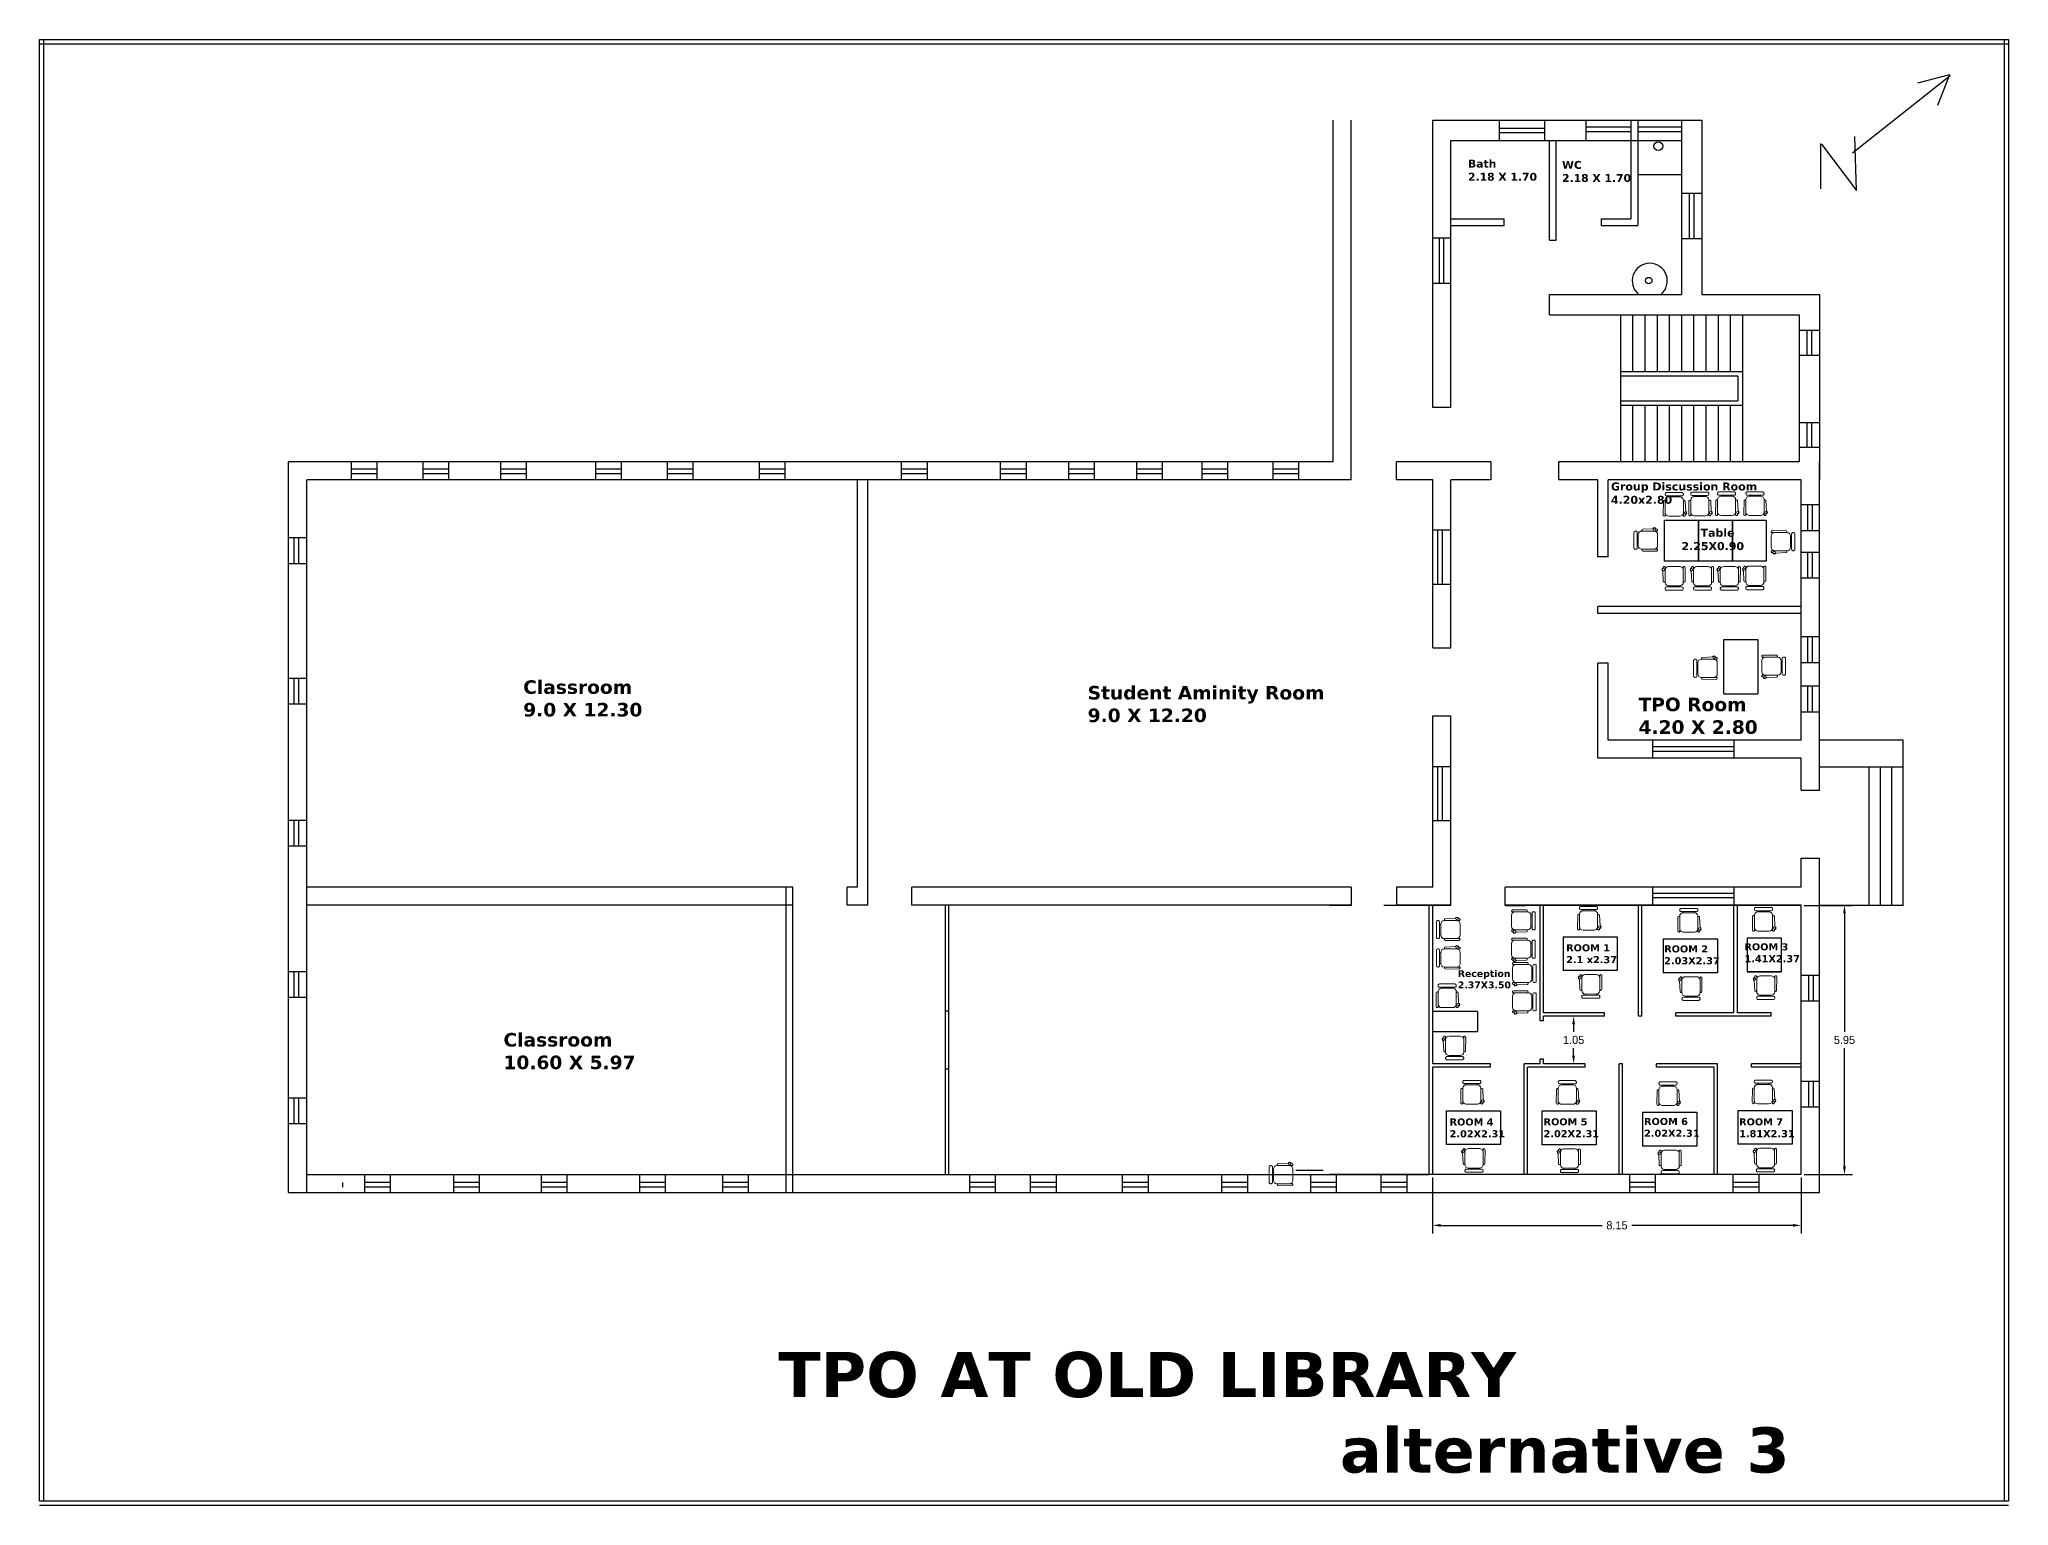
# Model space of a CAD drawing. Header units: inches. Extents: x 9 to 422, y -4 to 100.
# Drawn here: x 253.83 to 297.37, y 67.18 to 99.59 of the extents above; entities that cross this region are included whole.
import ezdxf

# ---------------------------------------------------------------- set-up
doc = ezdxf.new("R2010")
doc.units = ezdxf.units.IN
doc.header["$MEASUREMENT"] = 0
doc.layers.add('FUR', color=32, linetype='Continuous', lineweight=18)
doc.layers.add('FURN', color=10, linetype='Continuous', lineweight=9)
doc.dimstyles.get("Standard").update_dxf_attribs({"dimtxt": 0.18, "dimasz": 0.18, "dimexe": 0.18, "dimexo": 0.0625, "dimgap": 0.09, "dimtad": 0, "dimtih": 1, "dimtoh": 1, "dimdec": 4, "dimzin": 0, "dimdsep": 46, "dimtxsty": 'Standard', "dimcen": 0.09, "dimadec": 0, "dimazin": 0, "dimtfac": 1, "dimtdec": 4, "dimtofl": 0, "dimtmove": 0, "dimatfit": 3, "dimfxl": 1, "dimtolj": 1, "dimtzin": 0, "dimarcsym": 0})

# ---------------------------------------------------------------- blocks, each defined once
blk = doc.blocks.new('CINE CHAIR')
at = {"layer": 'FUR', "color": 48, "lineweight": 0}
for p, q in [((448043.776, 57308.306), (448043.8, 57308.306)), ((448043.776, 57308.058), (448043.8, 57308.058))]:
    blk.add_line(p, q, dxfattribs=at)
blk.add_lwpolyline([(448043.45, 57308.434), (448043.678, 57308.423, -0.388092), (448043.695, 57308.404), (448043.695, 57308.401, -0.414214), (448043.676, 57308.382), (448043.367, 57308.382, -0.414214), (448043.348, 57308.401), (448043.348, 57308.404, -0.491313), (448043.377, 57308.423), (448043.384, 57308.436)], format="xyb", dxfattribs=at)
for points in [[(448043.424, 57308.382), (448043.7, 57308.382, -0.414214), (448043.776, 57308.306), (448043.776, 57308.058, -0.414214), (448043.7, 57307.982), (448043.424, 57307.982, -0.414214), (448043.348, 57308.058), (448043.348, 57308.306, -0.414214)], [(448043.828, 57308.382), (448043.842, 57308.382, -0.414214), (448043.871, 57308.353), (448043.871, 57308.01, -0.414214), (448043.842, 57307.982), (448043.828, 57307.982, -0.414214), (448043.8, 57308.01), (448043.8, 57308.353, -0.414214)], [(448043.379, 57307.938), (448043.678, 57307.94, 0.393133), (448043.695, 57307.959), (448043.695, 57307.963, 0.414214), (448043.676, 57307.982), (448043.367, 57307.982, 0.414214), (448043.348, 57307.963), (448043.348, 57307.966, 0.435766)]]:
    blk.add_lwpolyline(points, format="xyb", close=True, dxfattribs=at)
blk.add_circle((448043.417, 57308.422), 0.0249, dxfattribs=at)
blk.add_arc((448043.417, 57308.422), 0.0356, 19.6628, 156.9494, dxfattribs=at)
blk = doc.blocks.new('*D64')
at = {"color": 0, "lineweight": -2, "transparency": 16777216}
for p, q in [((284.638, 74.439), (284.638, 73.198)), ((292.788, 74.439), (292.788, 73.198)), ((284.818, 73.378), (288.383, 73.378)), ((292.608, 73.378), (289.043, 73.378))]:
    blk.add_line(p, q, dxfattribs=at)
at = {"color": 0, "transparency": 16777216}
for points in [[(284.818, 73.408), (284.818, 73.348), (284.638, 73.378)], [(292.608, 73.408), (292.608, 73.348), (292.788, 73.378)]]:
    blk.add_solid(points, dxfattribs=at)
at = {"layer": 'Defpoints', "color": 0, "transparency": 16777216}
for p in [(284.638, 74.501), (292.788, 74.501), (292.788, 73.378)]:
    blk.add_point(p, dxfattribs=at)
at = {"color": 0, "transparency": 16777216, "insert": (288.713, 73.378), "char_height": 0.18, "attachment_point": 5}
blk.add_mtext('\\A1;8.15', dxfattribs=at)
blk = doc.blocks.new('*D65')
at = {"color": 0, "lineweight": -2, "transparency": 16777216}
for p, q in [((292.851, 80.45), (293.923, 80.45)), ((293.743, 80.27), (293.743, 77.655)), ((293.743, 74.681), (293.743, 77.295)), ((292.851, 74.501), (293.923, 74.501))]:
    blk.add_line(p, q, dxfattribs=at)
at = {"color": 0, "transparency": 16777216}
for points in [[(293.713, 80.27), (293.773, 80.27), (293.743, 80.45)], [(293.713, 74.681), (293.773, 74.681), (293.743, 74.501)]]:
    blk.add_solid(points, dxfattribs=at)
at = {"layer": 'Defpoints', "color": 0, "transparency": 16777216}
for p in [(292.788, 80.45), (292.788, 74.501), (293.743, 74.501)]:
    blk.add_point(p, dxfattribs=at)
at = {"color": 0, "transparency": 16777216, "insert": (293.743, 77.475), "char_height": 0.18, "attachment_point": 5}
blk.add_mtext('\\A1;5.95', dxfattribs=at)
blk = doc.blocks.new('*D71')
at = {"color": 0, "lineweight": -2, "transparency": 16777216}
for p, q in [((288.376, 78), (287.575, 78)), ((287.755, 77.82), (287.755, 77.655)), ((287.755, 77.131), (287.755, 77.295)), ((287.951, 76.951), (287.575, 76.951))]:
    blk.add_line(p, q, dxfattribs=at)
at = {"color": 0, "transparency": 16777216}
for points in [[(287.725, 77.82), (287.785, 77.82), (287.755, 78)], [(287.725, 77.131), (287.785, 77.131), (287.755, 76.951)]]:
    blk.add_solid(points, dxfattribs=at)
at = {"layer": 'Defpoints', "color": 0, "transparency": 16777216}
for p in [(287.755, 78), (288.438, 78), (288.013, 76.951)]:
    blk.add_point(p, dxfattribs=at)
at = {"color": 0, "transparency": 16777216, "insert": (287.755, 77.475), "char_height": 0.18, "attachment_point": 5}
blk.add_mtext('\\A1;1.05', dxfattribs=at)

msp = doc.modelspace()

# ---------------------------------------------------------------- linework, layer by layer
for p, q in [((253.83277, 99.58751), (297.37272, 99.58751)), ((253.83277, 67.28463), (253.83277, 99.58751)), ((253.83277, 99.48751), (297.37272, 99.48751)), ((253.93277, 67.28463), (253.93277, 99.58751)), ((297.27272, 99.58751), (297.27272, 67.28463)), ((297.37272, 99.58751), (297.37272, 67.28463)), ((293.91818, 97.08142), (296.08271, 98.78885)), ((296.06372, 98.80783), (295.3612, 98.61811)), ((296.06372, 98.80783), (295.7979, 98.12485)), ((282.43847, 90.25142), (282.43847, 97.80142)), ((282.83847, 89.85142), (282.83847, 97.80142)), ((284.63847, 91.45142), (284.63847, 97.80142)), ((284.63847, 97.80142), (290.58847, 97.80142)), ((284.63847, 97.80142), (290.58847, 97.80142)), ((286.10969, 97.80142), (286.10969, 97.35142)), ((287.10969, 97.62078), (286.10969, 97.62078)), ((287.10969, 97.80142), (287.10969, 97.35142)), ((288.02293, 97.80142), (288.02293, 97.35142)), ((289.02293, 97.64452), (288.02293, 97.64452)), ((289.02293, 97.54452), (288.02293, 97.54452)), ((289.02293, 97.80142), (289.02293, 95.62142)), ((289.17293, 97.80142), (289.17293, 97.35142)), ((290.13847, 97.64452), (289.17293, 97.64452)), ((290.13847, 97.54452), (289.17293, 97.54452)), ((290.13847, 97.80142), (290.13847, 93.95142)), ((290.58847, 97.80142), (290.58847, 93.95142)), ((285.03847, 97.35142), (290.13847, 97.35142)), ((285.03847, 91.45142), (285.03847, 97.35142)), ((287.10969, 97.52078), (286.10969, 97.52078)), ((287.21847, 95.15142), (287.21847, 97.35142)), ((287.36847, 95.15142), (287.36847, 97.35142)), ((289.17293, 97.35142), (289.17293, 95.47142)), ((293.21565, 97.29011), (293.21565, 96.28462)), ((293.23464, 97.27114), (294.01311, 96.24668)), ((294.01311, 96.24668), (293.97514, 97.44188)), ((289.17293, 96.60142), (290.13847, 96.60142)), ((290.58847, 96.17976), (290.13847, 96.17976)), ((290.31736, 95.17976), (290.31736, 96.17976)), ((290.41736, 95.17976), (290.41736, 96.17976)), ((285.03847, 95.62142), (286.21847, 95.62142)), ((285.03847, 95.47142), (286.21847, 95.47142)), ((286.21847, 95.47142), (286.21847, 95.62142)), ((288.36847, 95.62142), (289.02293, 95.62142)), ((288.36847, 95.47142), (288.36847, 95.62142)), ((288.36847, 95.47142), (289.17293, 95.47142)), ((285.03847, 95.19226), (284.63847, 95.19226)), ((284.78879, 94.19226), (284.78879, 95.19226)), ((284.88879, 94.19226), (284.88879, 95.19226)), ((287.21847, 95.15142), (287.36847, 95.15142)), ((290.58847, 95.17976), (290.13847, 95.17976)), ((285.03847, 94.19226), (284.63847, 94.19226)), ((287.21847, 93.95142), (290.13847, 93.95142)), ((287.21847, 93.50142), (287.21847, 93.95142)), ((290.58847, 93.95142), (293.18847, 93.95142)), ((293.18847, 93.95142), (293.18847, 89.85142)), ((287.21847, 93.50142), (292.73847, 93.50142)), ((288.78847, 93.50142), (288.78847, 92.15142)), ((289.05847, 93.50142), (289.05847, 92.25142)), ((289.32847, 93.50142), (289.32847, 92.25142)), ((289.59847, 93.50142), (289.59847, 92.25142)), ((289.86847, 93.50142), (289.86847, 92.25142)), ((290.13847, 93.50142), (290.13847, 92.25142)), ((290.40847, 93.50142), (290.40847, 92.25142)), ((290.67847, 93.50142), (290.67847, 92.25142)), ((290.94847, 93.50142), (290.94847, 92.25142)), ((291.21847, 93.50142), (291.21847, 92.25142)), ((291.48847, 93.50142), (291.48847, 90.25142)), ((292.73847, 93.50142), (292.73847, 90.25142)), ((292.73847, 93.15929), (293.18847, 93.15929)), ((292.91931, 92.60929), (292.91931, 93.15929)), ((293.01931, 92.60929), (293.01931, 93.15929)), ((292.73847, 92.60929), (293.18847, 92.60929)), ((288.78847, 92.25142), (291.48847, 92.25142)), ((288.78847, 92.15142), (291.38847, 92.15142)), ((288.78847, 92.15142), (288.78847, 90.25142)), ((291.38847, 92.15142), (291.38847, 91.60142)), ((285.03847, 91.45142), (284.63847, 91.45142)), ((288.78847, 91.60142), (291.38847, 91.60142)), ((288.78847, 91.50142), (291.48847, 91.50142)), ((289.05847, 91.50142), (289.05847, 90.25142)), ((289.32847, 91.50142), (289.32847, 90.25142)), ((289.59847, 91.50142), (289.59847, 90.25142)), ((289.86847, 91.50142), (289.86847, 90.25142)), ((290.13847, 91.50142), (290.13847, 90.25142)), ((290.40847, 91.50142), (290.40847, 90.25142)), ((290.67847, 91.50142), (290.67847, 90.25142)), ((290.94847, 91.50142), (290.94847, 90.25142)), ((291.21847, 91.50142), (291.21847, 90.25142)), ((292.73847, 91.12471), (293.18847, 91.12471)), ((292.91931, 90.57471), (292.91931, 91.12471)), ((293.01931, 90.57471), (293.01931, 91.12471)), ((292.73847, 90.57471), (293.18847, 90.57471)), ((259.34347, 74.10142), (259.34347, 90.25142)), ((282.43847, 90.25142), (259.34347, 90.25142)), ((260.73443, 89.85142), (260.73443, 90.25142)), ((261.30443, 89.85142), (261.30443, 90.25142)), ((262.31881, 89.85142), (262.31881, 90.25142)), ((262.88881, 89.85142), (262.88881, 90.25142)), ((264.03253, 89.85142), (264.03253, 90.25142)), ((264.60253, 89.85142), (264.60253, 90.25142)), ((266.13426, 89.85142), (266.13426, 90.25142)), ((266.70426, 89.85142), (266.70426, 90.25142)), ((267.71864, 89.85142), (267.71864, 90.25142)), ((268.28864, 89.85142), (268.28864, 90.25142)), ((269.7557, 89.85142), (269.7557, 90.25142)), ((270.3257, 89.85142), (270.3257, 90.25142)), ((272.89705, 89.85142), (272.89705, 90.25142)), ((273.46705, 89.85142), (273.46705, 90.25142)), ((275.0867, 89.85142), (275.0867, 90.25142)), ((275.6567, 89.85142), (275.6567, 90.25142)), ((276.59267, 89.85142), (276.59267, 90.25142)), ((277.16267, 89.85142), (277.16267, 90.25142)), ((278.09864, 89.85142), (278.09864, 90.25142)), ((278.66864, 89.85142), (278.66864, 90.25142)), ((279.54052, 89.85142), (279.54052, 90.25142)), ((280.11052, 89.85142), (280.11052, 90.25142)), ((281.11057, 89.85142), (281.11057, 90.25142)), ((281.68057, 89.85142), (281.68057, 90.25142)), ((283.83847, 89.85142), (283.83847, 90.25142)), ((285.92163, 90.25142), (283.83847, 90.25142)), ((285.92163, 90.25142), (284.12912, 90.25142)), ((285.92163, 90.25142), (285.92163, 89.85142)), ((292.73847, 90.25142), (287.42163, 90.25142)), ((292.73847, 90.25142), (287.42163, 90.25142)), ((287.42163, 90.25142), (287.42163, 89.85142)), ((293.18847, 82.99532), (293.18847, 90.25142)), ((259.74347, 74.10142), (259.74347, 89.85142)), ((282.83847, 89.85142), (259.74347, 89.85142)), ((260.73443, 90.09362), (261.30443, 90.09362)), ((260.73443, 89.99362), (261.30443, 89.99362)), ((262.31881, 90.09362), (262.88881, 90.09362)), ((262.31881, 89.99362), (262.88881, 89.99362)), ((264.03253, 90.09362), (264.60253, 90.09362)), ((264.03253, 89.99362), (264.60253, 89.99362)), ((266.13426, 90.09362), (266.70426, 90.09362)), ((266.13426, 89.99362), (266.70426, 89.99362)), ((267.71864, 90.09362), (268.28864, 90.09362)), ((267.71864, 89.99362), (268.28864, 89.99362)), ((269.7557, 90.09362), (270.3257, 90.09362)), ((269.7557, 89.99362), (270.3257, 89.99362)), ((271.92347, 80.85142), (271.92347, 89.85142)), ((272.15347, 80.45142), (272.15347, 89.85142)), ((272.89705, 90.09362), (273.46705, 90.09362)), ((272.89705, 89.99362), (273.46705, 89.99362)), ((275.0867, 90.09362), (275.6567, 90.09362)), ((275.0867, 89.99362), (275.6567, 89.99362)), ((276.59267, 90.09362), (277.16267, 90.09362)), ((276.59267, 89.99362), (277.16267, 89.99362)), ((278.09864, 90.09362), (278.66864, 90.09362)), ((278.09864, 89.99362), (278.66864, 89.99362)), ((279.54052, 90.09362), (280.11052, 90.09362)), ((279.54052, 89.99362), (280.11052, 89.99362)), ((281.11057, 90.09362), (281.68057, 90.09362)), ((281.11057, 89.99362), (281.68057, 89.99362)), ((284.63847, 89.85142), (283.83847, 89.85142)), ((284.63847, 89.85142), (284.12912, 89.85142)), ((284.63847, 86.13807), (284.63847, 89.85142)), ((285.03847, 86.13807), (285.03847, 89.85142)), ((285.92163, 89.85142), (285.03847, 89.85142)), ((285.03847, 89.80142), (285.03847, 89.85142)), ((285.92163, 89.85142), (285.03847, 89.85142)), ((288.28847, 89.85142), (287.42163, 89.85142)), ((288.28847, 89.85142), (287.42163, 89.85142)), ((288.28847, 88.15142), (288.28847, 89.85142)), ((288.51847, 88.15142), (288.51847, 89.85142)), ((292.78847, 89.85142), (288.51847, 89.85142)), ((292.78847, 89.85142), (288.51847, 89.85142)), ((292.78847, 84.10142), (292.78847, 89.85142)), ((293.18847, 89.29959), (292.78847, 89.29959)), ((292.92879, 89.29959), (292.92879, 88.72959)), ((293.02879, 89.29959), (293.02879, 88.72959)), ((289.7648, 88.05434), (289.7648, 88.95434)), ((290.5148, 88.95434), (289.7648, 88.95434)), ((290.5148, 88.05434), (290.5148, 88.95434)), ((291.2648, 88.95434), (290.5148, 88.95434)), ((290.5148, 88.95434), (290.5148, 88.05434)), ((291.2648, 88.05434), (291.2648, 88.95434)), ((292.0148, 88.95434), (291.2648, 88.95434)), ((291.2648, 88.95434), (291.2648, 88.05434)), ((292.0148, 88.95434), (292.0148, 88.05434)), ((259.74347, 88.57026), (259.34347, 88.57026)), ((259.46112, 88.57026), (259.46112, 88.00026)), ((259.56112, 88.57026), (259.56112, 88.00026)), ((284.63847, 88.74989), (285.03847, 88.74989)), ((284.74765, 88.74989), (284.74765, 87.54989)), ((284.84765, 88.74989), (284.84765, 87.54989)), ((293.18847, 88.72959), (292.78847, 88.72959)), ((259.74347, 88.00026), (259.34347, 88.00026)), ((288.51847, 88.15142), (288.28847, 88.15142)), ((292.0148, 88.05434), (289.7648, 88.05434)), ((293.18847, 88.25147), (292.78847, 88.25147)), ((292.92879, 88.25147), (292.92879, 87.68147)), ((293.02879, 88.25147), (293.02879, 87.68147)), ((284.63847, 87.54989), (285.03847, 87.54989)), ((293.18847, 87.68147), (292.78847, 87.68147)), ((288.28847, 86.90142), (288.28847, 87.05142)), ((292.78847, 87.05142), (288.28847, 87.05142)), ((292.78847, 86.90142), (288.28847, 86.90142)), ((291.07789, 85.12269), (291.07789, 86.32269)), ((291.07789, 86.32269), (291.82789, 86.32269)), ((291.82789, 86.32269), (291.82789, 85.12269)), ((293.18847, 86.38151), (292.78847, 86.38151)), ((292.92879, 86.38151), (292.92879, 85.8024)), ((293.02879, 86.38151), (293.02879, 85.8024)), ((284.63847, 86.13807), (285.03847, 86.13807)), ((288.28847, 83.70142), (288.28847, 85.80142)), ((288.51847, 85.80142), (288.28847, 85.80142)), ((288.51847, 84.10142), (288.51847, 85.80142)), ((293.18847, 85.81151), (292.78847, 85.81151)), ((259.74347, 85.46502), (259.34347, 85.46502)), ((259.46112, 85.46502), (259.46112, 84.89502)), ((259.56112, 85.46502), (259.56112, 84.89502)), ((291.07789, 85.12269), (291.82789, 85.12269)), ((293.18847, 85.29108), (292.78847, 85.29108)), ((292.92879, 85.29108), (292.92879, 84.72108)), ((293.02879, 85.29108), (293.02879, 84.72108)), ((259.74347, 84.89502), (259.34347, 84.89502)), ((284.63847, 80.85142), (284.63847, 84.63807)), ((284.63847, 84.63807), (285.03847, 84.63807)), ((285.03847, 80.44963), (285.03847, 84.63807)), ((293.18847, 84.72108), (292.78847, 84.72108)), ((292.78847, 84.10142), (288.51847, 84.10142)), ((289.49994, 84.10142), (289.49994, 83.70142)), ((291.29994, 84.10142), (291.29994, 83.70142)), ((295.03847, 84.10142), (293.18847, 84.10142)), ((295.03847, 80.44963), (295.03847, 84.10142)), ((292.78847, 83.70142), (288.28847, 83.70142)), ((291.29994, 83.95378), (289.49994, 83.95378)), ((291.29994, 83.85378), (289.49994, 83.85378)), ((292.78847, 82.99532), (292.78847, 83.70142)), ((284.63847, 83.52221), (285.03847, 83.52221)), ((284.74765, 83.52221), (284.74765, 82.32221)), ((284.84765, 83.52221), (284.84765, 82.32221)), ((295.03847, 83.50142), (293.18847, 83.50142)), ((294.28847, 80.44963), (294.28847, 83.50142)), ((294.53847, 80.44963), (294.53847, 83.50142)), ((294.78847, 80.44963), (294.78847, 83.50142)), ((292.78847, 82.99532), (293.18847, 82.99532)), ((259.74347, 82.32709), (259.34347, 82.32709)), ((259.46112, 82.32709), (259.46112, 81.75709)), ((259.56112, 82.32709), (259.56112, 81.75709)), ((284.63847, 82.32221), (285.03847, 82.32221)), ((259.74347, 81.75709), (259.34347, 81.75709)), ((292.78847, 80.85142), (292.78847, 81.49532)), ((292.78847, 81.49532), (293.18847, 81.49532)), ((293.18847, 74.10142), (293.18847, 81.49532)), ((270.49347, 80.85142), (259.74347, 80.85142)), ((270.34347, 74.10142), (270.34347, 80.85142)), ((270.49347, 74.10142), (270.49347, 80.85142)), ((271.69347, 80.45142), (271.69347, 80.85142)), ((271.92347, 80.85142), (271.69347, 80.85142)), ((273.12347, 80.45142), (273.12347, 80.85142)), ((282.83847, 80.85142), (273.12347, 80.85142)), ((282.83847, 80.85142), (282.83847, 80.44963)), ((284.63847, 80.85142), (283.83847, 80.85142)), ((283.83847, 80.85142), (283.83847, 80.44963)), ((286.23847, 80.44963), (286.23847, 80.85142)), ((292.78847, 80.85142), (286.23847, 80.85142)), ((289.49994, 80.85142), (289.49994, 80.44963)), ((291.29994, 80.71444), (289.49994, 80.71444)), ((291.29994, 80.61444), (289.49994, 80.61444)), ((291.29994, 80.85142), (291.29994, 80.44963)), ((270.49347, 80.45142), (259.74347, 80.45142)), ((271.92347, 80.45142), (271.69347, 80.45142)), ((272.15347, 80.45142), (271.92347, 80.45142)), ((282.83847, 80.45142), (273.12347, 80.45142)), ((273.86347, 74.50142), (273.86347, 80.45142)), ((274.53463, 80.45119), (273.93463, 80.45119)), ((273.93463, 80.45119), (273.93463, 79.45119)), ((273.93847, 74.50142), (273.93847, 80.45142)), ((282.83847, 80.44963), (282.36025, 80.44963)), ((285.03847, 80.44963), (283.56025, 80.44963)), ((285.03847, 80.45142), (283.83847, 80.45142)), ((284.56347, 76.52642), (284.56347, 80.45142)), ((284.63847, 78.10438), (284.63847, 80.45142)), ((292.78847, 80.45142), (286.23847, 80.45142)), ((292.78847, 80.44963), (286.23847, 80.44963)), ((286.23847, 80.44963), (286.68847, 80.44963)), ((287.01347, 77.89963), (287.01347, 80.45142)), ((287.08847, 78.07463), (287.08847, 80.45142)), ((288.43847, 80.44963), (288.43847, 80.45142)), ((289.18847, 77.99963), (289.18847, 80.45142)), ((289.26347, 77.99963), (289.26347, 80.45142)), ((290.01347, 80.44963), (290.01347, 80.45142)), ((291.29994, 78.07463), (291.29994, 80.45142)), ((291.37494, 78.07463), (291.37494, 80.45142)), ((292.12494, 80.44963), (292.12494, 80.45142)), ((292.78847, 74.50115), (292.78847, 80.45142)), ((295.03847, 80.44963), (293.18847, 80.44963)), ((287.5214, 79.75743), (288.7214, 79.75743)), ((287.5214, 79.75743), (287.5214, 79.00743)), ((288.7214, 79.75743), (288.7214, 79.00743)), ((289.73558, 79.71203), (290.93558, 79.71203)), ((289.73558, 79.71203), (289.73558, 78.96203)), ((290.93558, 79.71203), (290.93558, 78.96203)), ((291.59292, 79.7319), (292.34292, 79.7319)), ((291.59292, 79.7319), (291.59292, 78.9819)), ((292.34292, 79.7319), (292.34292, 78.9819)), ((259.74347, 78.98132), (259.34347, 78.98132)), ((259.46112, 78.98132), (259.46112, 78.41132)), ((259.56112, 78.98132), (259.56112, 78.41132)), ((288.7214, 79.00743), (287.5214, 79.00743)), ((290.93558, 78.96203), (289.73558, 78.96203)), ((291.59292, 78.9819), (292.34292, 78.9819)), ((292.34292, 78.9819), (291.59292, 78.9819)), ((293.18847, 78.90338), (292.78847, 78.90338)), ((292.95685, 78.33338), (292.95685, 78.90338)), ((293.05685, 78.33338), (293.05685, 78.90338)), ((259.74347, 78.41132), (259.34347, 78.41132)), ((273.93847, 78.11392), (273.86347, 78.11392)), ((284.63236, 78.10582), (284.63236, 77.65582)), ((285.63236, 78.10582), (284.63236, 78.10582)), ((284.63847, 76.95115), (284.63847, 78.10438)), ((285.63236, 78.10582), (285.63236, 77.65582)), ((288.43847, 78.07463), (287.08847, 78.07463)), ((288.43847, 77.99963), (287.08847, 77.99963)), ((287.08847, 77.89963), (287.08847, 77.99963)), ((288.43847, 77.99963), (288.43847, 78.07463)), ((289.26347, 77.99963), (289.18847, 77.99963)), ((290.01347, 77.99963), (290.01347, 78.07463)), ((291.29994, 78.07463), (290.01347, 78.07463)), ((292.12494, 77.99963), (290.01347, 77.99963)), ((292.12494, 78.07463), (291.37494, 78.07463)), ((292.12494, 77.99963), (292.12494, 78.07463)), ((293.18847, 78.33338), (292.78847, 78.33338)), ((285.63236, 77.65582), (284.63236, 77.65582)), ((287.08847, 77.89963), (287.01347, 77.89963)), ((273.86347, 76.83892), (273.93847, 76.83892)), ((285.91347, 76.95115), (284.63847, 76.95115)), ((284.63847, 76.60142), (284.63847, 76.87615)), ((285.91347, 76.87615), (284.63847, 76.87615)), ((285.91347, 76.87615), (285.91347, 76.95115)), ((286.66347, 74.50115), (286.66347, 76.95115)), ((287.01347, 76.95115), (286.66347, 76.95115)), ((286.73847, 74.50115), (286.73847, 76.87615)), ((288.01347, 76.87615), (286.73847, 76.87615)), ((287.01347, 76.95115), (287.01347, 77.05115)), ((287.08847, 77.05115), (287.01347, 77.05115)), ((287.08847, 76.95115), (287.08847, 77.05115)), ((288.01347, 76.95115), (287.08847, 76.95115)), ((288.01347, 76.87615), (288.01347, 76.95115)), ((288.76347, 74.50115), (288.76347, 76.95115)), ((288.83847, 76.95115), (288.76347, 76.95115)), ((288.83847, 74.50115), (288.83847, 76.95115)), ((289.58847, 76.87615), (289.58847, 76.95115)), ((290.93847, 76.95115), (289.58847, 76.95115)), ((290.86347, 76.87615), (289.58847, 76.87615)), ((290.86347, 74.50115), (290.86347, 76.87615)), ((290.93847, 74.50115), (290.93847, 76.95115)), ((292.78847, 76.95115), (291.68847, 76.95115)), ((291.68847, 76.87615), (291.68847, 76.95115)), ((292.78847, 76.87615), (291.68847, 76.87615)), ((284.56347, 74.50142), (284.56347, 76.52642)), ((284.63847, 74.50115), (284.63847, 76.60142)), ((293.18847, 76.55881), (292.78847, 76.55881)), ((292.95685, 75.98881), (292.95685, 76.55881)), ((293.05685, 75.98881), (293.05685, 76.55881)), ((259.74347, 76.18834), (259.34347, 76.18834)), ((259.46112, 76.18834), (259.46112, 75.61834)), ((259.56112, 76.18834), (259.56112, 75.61834)), ((273.93964, 74.62709), (273.93964, 75.82709)), ((273.93968, 75.24108), (273.93968, 75.84108)), ((284.9391, 75.91163), (286.1391, 75.91163)), ((284.9391, 75.91163), (284.9391, 75.16163)), ((286.1391, 75.91163), (286.1391, 75.16163)), ((287.05102, 75.90613), (288.25102, 75.90613)), ((287.05102, 75.90613), (287.05102, 75.15613)), ((288.25102, 75.90613), (288.25102, 75.15613)), ((289.27701, 75.878), (290.47701, 75.878)), ((289.27701, 75.878), (289.27701, 75.128)), ((290.47701, 75.878), (290.47701, 75.128)), ((291.38479, 75.9193), (292.58479, 75.9193)), ((291.38479, 75.9193), (291.38479, 75.1693)), ((292.58479, 75.9193), (292.58479, 75.1693)), ((293.18847, 75.98881), (292.78847, 75.98881)), ((259.74347, 75.61834), (259.34347, 75.61834)), ((286.1391, 75.16163), (284.9391, 75.16163)), ((288.25102, 75.15613), (287.05102, 75.15613)), ((290.47701, 75.128), (289.27701, 75.128)), ((292.58479, 75.1693), (291.38479, 75.1693)), ((259.74347, 74.50142), (274.96493, 74.50142)), ((261.02117, 74.50142), (261.02117, 74.10142)), ((261.59117, 74.50142), (261.59117, 74.10142)), ((262.98594, 74.50142), (262.98594, 74.10142)), ((263.55594, 74.50142), (263.55594, 74.10142)), ((264.92416, 74.50142), (264.92416, 74.10142)), ((265.49416, 74.50142), (265.49416, 74.10142)), ((267.10133, 74.50142), (267.10133, 74.10142)), ((267.67133, 74.50142), (267.67133, 74.10142)), ((268.93334, 74.50142), (268.93334, 74.10142)), ((269.50334, 74.50142), (269.50334, 74.10142)), ((274.39493, 74.50142), (274.39493, 74.10142)), ((274.96493, 74.50142), (284.56347, 74.50142)), ((274.96493, 74.50142), (274.96493, 74.10142)), ((275.74218, 74.50142), (275.74218, 74.10142)), ((276.31218, 74.50142), (276.31218, 74.10142)), ((277.77488, 74.50142), (277.77488, 74.10142)), ((278.34488, 74.50142), (278.34488, 74.10142)), ((279.97303, 74.50142), (279.97303, 74.10142)), ((280.54303, 74.50142), (280.54303, 74.10142)), ((282.21481, 74.59066), (281.61481, 74.59066)), ((281.93482, 74.50142), (281.93482, 74.10142)), ((283.56161, 74.50115), (282.36161, 74.50115)), ((282.50482, 74.50142), (282.50482, 74.10142)), ((283.4948, 74.50142), (283.4948, 74.10142)), ((292.78847, 74.50115), (283.56161, 74.50115)), ((284.0648, 74.50142), (284.0648, 74.10142)), ((288.9912, 74.50115), (288.9912, 74.10142)), ((289.5612, 74.50115), (289.5612, 74.10142)), ((291.27697, 74.50115), (291.27697, 74.10142)), ((291.84697, 74.50115), (291.84697, 74.10142)), ((259.34347, 74.10142), (293.18847, 74.10142)), ((260.5354, 74.32337), (260.5354, 74.22337)), ((261.59117, 74.32337), (261.02117, 74.32337)), ((261.59117, 74.22337), (261.02117, 74.22337)), ((263.55594, 74.32337), (262.98594, 74.32337)), ((263.55594, 74.22337), (262.98594, 74.22337)), ((265.49416, 74.32337), (264.92416, 74.32337)), ((265.49416, 74.22337), (264.92416, 74.22337)), ((267.67133, 74.32337), (267.10133, 74.32337)), ((267.67133, 74.22337), (267.10133, 74.22337)), ((269.50334, 74.32337), (268.93334, 74.32337)), ((269.50334, 74.22337), (268.93334, 74.22337)), ((274.96493, 74.32337), (274.39493, 74.32337)), ((274.96493, 74.22337), (274.39493, 74.22337)), ((276.31218, 74.32337), (275.74218, 74.32337)), ((276.31218, 74.22337), (275.74218, 74.22337)), ((278.34488, 74.32337), (277.77488, 74.32337)), ((278.34488, 74.22337), (277.77488, 74.22337)), ((280.54303, 74.32337), (279.97303, 74.32337)), ((280.54303, 74.22337), (279.97303, 74.22337)), ((282.50482, 74.32337), (281.93482, 74.32337)), ((282.50482, 74.22337), (281.93482, 74.22337)), ((284.0648, 74.32337), (283.4948, 74.32337)), ((284.0648, 74.22337), (283.4948, 74.22337)), ((289.5612, 74.32337), (288.9912, 74.32337)), ((289.5612, 74.22337), (288.9912, 74.22337)), ((291.84697, 74.32337), (291.27697, 74.32337)), ((291.84697, 74.22337), (291.27697, 74.22337)), ((297.37272, 67.28463), (253.83277, 67.28463)), ((297.37272, 67.18463), (253.83277, 67.18463))]:
    msp.add_line(p, q)
for centre, radius in [((289.62775, 97.22719), 0.09653), ((289.41576, 94.25826), 0.07038)]:
    msp.add_circle(centre, radius)
msp.add_arc((289.43924, 94.2524), 0.3871, 308.964759, 231.035241)

# ---------------------------------------------------------------- block references
at = {"layer": 'FURN', "xscale": -1}
for p, rotation in [((-57011.50274, -447955.15546), 270.0008565926001), ((-57010.93761, -447955.14663), 270.0008565926001), ((-57010.34599, -447955.14087), 270.0008565926001), ((-57009.71905, -447955.14087), 270.0008565926001), ((448333.81645, -57212.9612), 0.0008565926000514423), ((-447752.08244, 57389.97112), 180.0008565926001), ((57591.46272, 448132.14432), 90.00085659260004), ((57592.08967, 448132.14432), 90.00085659260004), ((57592.68129, 448132.14425), 90.00085659260004), ((57593.24642, 448132.15308), 90.00085659260004), ((448335.13572, -57215.7959), 0.0008565926000514423), ((-447752.28834, 57387.22), 180.0008565926001), ((448329.44962, -57221.5697), 0.0008565926000514423), ((-447757.82099, 57381.59174), 180.0008565926001), ((-57013.39719, -447964.30041), 270.0008565926001), ((-57011.183, -447964.34581), 270.0008565926001), ((-57009.53007, -447964.32593), 270.0008565926001), ((-447757.82099, 57380.9648), 180.0008565926001), ((448329.44962, -57222.19664), 0.0008565926000514423), ((-447757.80159, 57380.42853), 180.0008565926001), ((57589.61871, 448123.12365), 90.00085659260004), ((57591.83289, 448123.07826), 90.00085659260004), ((57593.48583, 448123.09813), 90.00085659260004), ((-57016.52305, -447966.01526), 270.0008565926001), ((-447757.80159, 57379.80159), 180.0008565926001), ((57586.6089, 448121.76472), 90.00085659260004), ((-57015.97948, -447968.1462), 270.0008565926001), ((-57013.86757, -447968.15171), 270.0008565926001), ((-57011.64157, -447968.17983), 270.0008565926001), ((-57009.53379, -447968.13854), 270.0008565926001), ((57587.03641, 448119.27786), 90.00085659260004), ((57589.14833, 448119.27235), 90.00085659260004), ((57591.37432, 448119.24423), 90.00085659260004), ((57593.4821, 448119.28552), 90.00085659260004), ((448325.7526, -57226.9853), 0.0008565926000514423)]:
    msp.add_blockref('CINE CHAIR', p, dxfattribs=dict(at, rotation=rotation))

# ---------------------------------------------------------------- texts
at = {"attachment_point": 1}
for s, insert, char_height, width in [('{\\fVerdana|b1|i0|c0|p34;Bath\\P2.18 X 1.70}', (285.41981, 96.92853), 0.1738292, 8.78742), ('{\\fVerdana|b1|i0|c0|p34;WC\\P2.18 X 1.70}', (287.49868, 96.90118), 0.1738292, 8.78742), ('{\\fVerdana|b1|i0|c0|p34;Group Discussion Room\\P4.20x2.80}', (288.58048, 89.7961), 0.1769591, 8.9456421), ('{\\fVerdana|b1|i0|c0|p34;     Table\\P2.25X0.90}', (290.13864, 88.77313), 0.1769591, 8.9456421), ('{\\fVerdana|b1|i0|c0|p34;Classroom\\P9.0 X 12.30}', (264.53045, 85.42408), 0.3, 15.1656101), ('{\\fVerdana|b1|i0|c0|p34;Student Aminity Room\\P9.0 X 12.20}', (277.01063, 85.29937), 0.3, 15.1656101), ('{\\fVerdana|b1|i0|c0|p34;TPO Room\\P4.20 X 2.80}', (289.19118, 85.04037), 0.3, 15.1656101), ('{\\fVerdana|b1|i0|c0|p34;ROOM 1\\P2.1 x2.37}', (287.58933, 79.5908), 0.156805, 7.92681), ('{\\fVerdana|b1|i0|c0|p34;ROOM 2\\P2.03X2.37}', (289.75741, 79.56602), 0.156805, 7.92681), ('{\\fVerdana|b1|i0|c0|p34;ROOM 3\\P1.41X2.37}', (291.53157, 79.61179), 0.156805, 7.92681), ('{\\fVerdana|b1|i0|c0|p34;Reception \\P2.37X3.50}', (285.19448, 79.01741), 0.1499817, 7.5818791), ('{\\fVerdana|b1|i0|c0|p34;Classroom\\P10.60 X 5.97}', (264.09365, 77.62962), 0.3, 15.1656101), ('{\\fVerdana|b1|i0|c0|p34;ROOM 4\\P2.02X2.31}', (285.01253, 75.74151), 0.156805, 7.92681), ('{\\fVerdana|b1|i0|c0|p34;ROOM 5\\P2.02X2.31}', (287.09056, 75.74434), 0.156805, 7.92681), ('{\\fVerdana|b1|i0|c0|p34;ROOM 6\\P2.02X2.31}', (289.31156, 75.75314), 0.156805, 7.92681), ('{\\fVerdana|b1|i0|c0|p34;ROOM 7\\P1.81X2.31}', (291.41428, 75.74386), 0.156805, 7.92681), ('{\\fVerdana|b1|i0|c0|p34;TPO AT OLD LIBRARY\\P                          alternative 3}', (270.17051, 70.58175), 1, 26.2659818)]:
    msp.add_mtext(s, dxfattribs=dict(at, insert=insert, char_height=char_height, width=width))

# ---------------------------------------------------------------- dimensions: what is measured, and where the dimension line sits
for base, p1, p2, picture, middle in [((293.74265, 74.50115), (292.78847, 80.44963), (292.78847, 74.50115), '*D65', (293.74265, 77.47539)), ((287.75516, 77.99963), (288.01347, 76.95115), (288.43847, 77.99963), '*D71', (287.75516, 77.47539))]:
    dim = msp.add_linear_dim(base=base, p1=p1, p2=p2, angle=90, dimstyle='Standard', override={"dimdec": 2})
    dim.commit()
    dim.dimension.update_dxf_attribs({"geometry": picture, "text_midpoint": middle})
dim = msp.add_linear_dim(base=(292.78847, 73.37766), p1=(284.63847, 74.50115), p2=(292.78847, 74.50115), dimstyle='Standard', override={"dimdec": 2})
dim.commit()
dim.dimension.update_dxf_attribs({"geometry": '*D64', "text_midpoint": (288.71347, 73.37766)})

doc.saveas('drawing.dxf')
